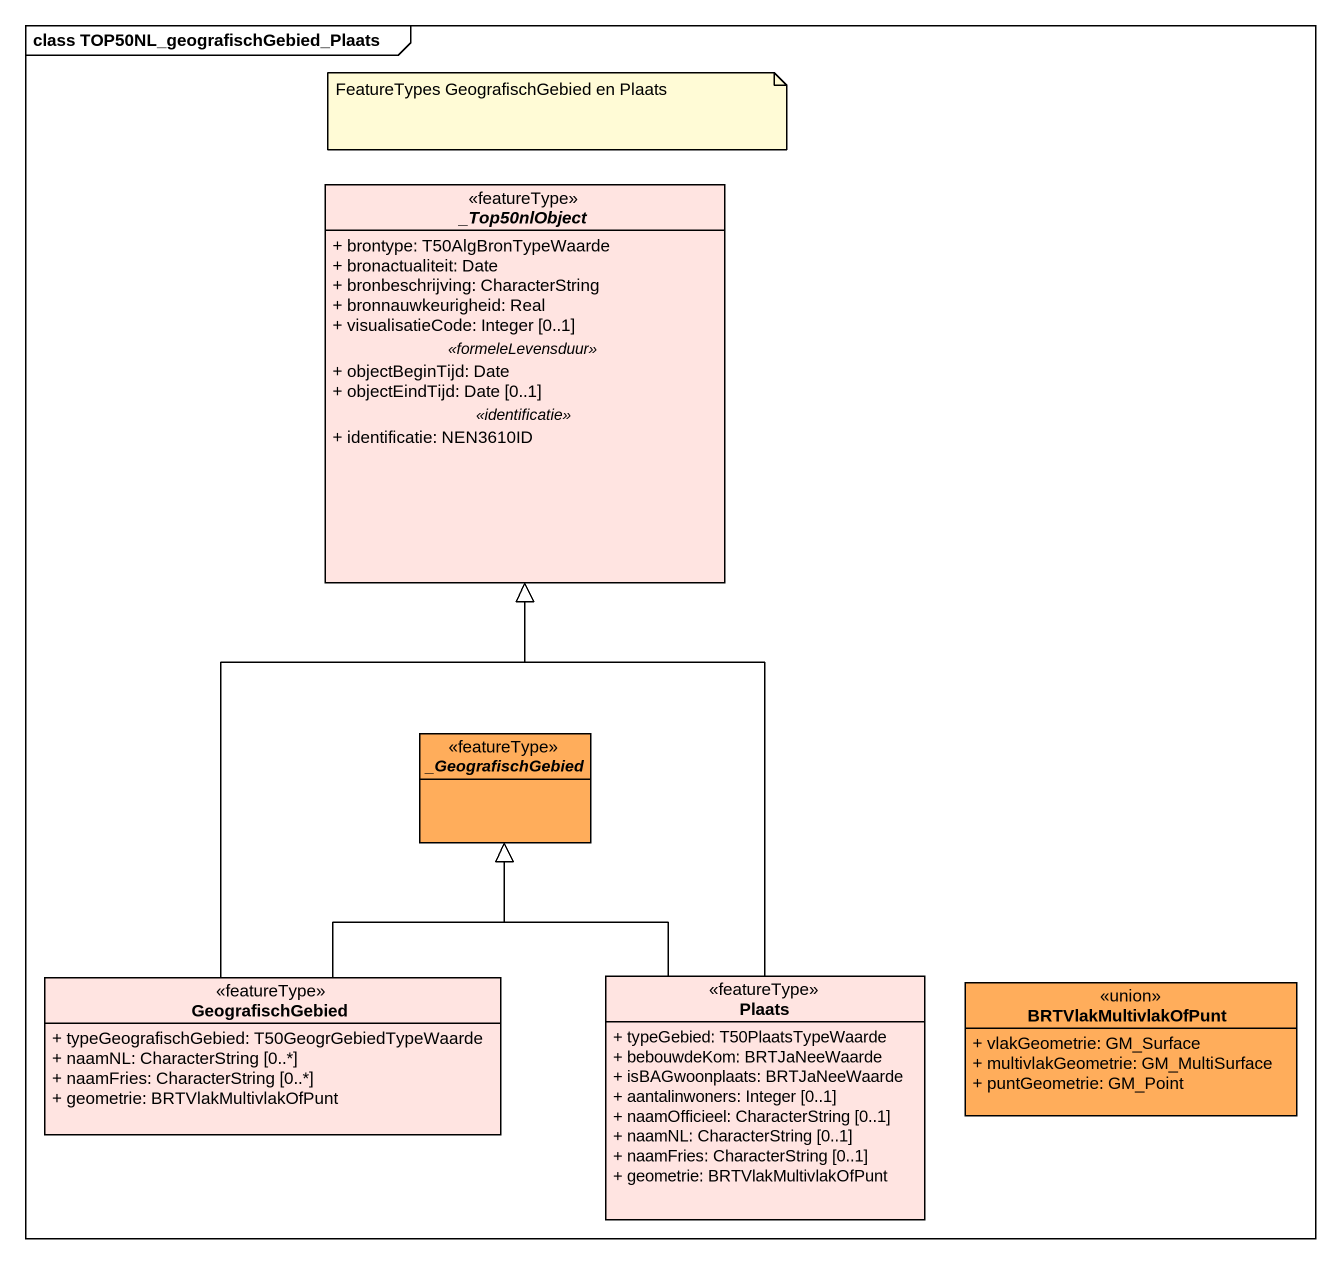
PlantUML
@startuml
mainframe class TOP50NL_geografischGebied_Plaats
hide circle
hide empty members
skinparam classAttributeIconSize 0
abstract class "_Top50nlObject" as Top50nlObject <<featureType>> #FFE4E1 {
  + brontype: T50AlgBronTypeWaarde
  + bronactualiteit: Date
  + bronbeschrijving: CharacterString
  + bronnauwkeurigheid: Real
  + visualisatieCode: Integer [0..1]
  .. <<formeleLevensduur>> ..
  + objectBeginTijd: Date
  + objectEindTijd: Date [0..1]
  .. <<identificatie>> ..
  + identificatie: NEN3610ID
}
abstract class "_GeografischGebied" as GeografischGebied <<featureType>> #FFAD5B
class "GeografischGebied" as GeografischGebied_2 <<featureType>> #FFE4E1 {
  + typeGeografischGebied: T50GeogrGebiedTypeWaarde
  + naamNL: CharacterString [0..*]
  + naamFries: CharacterString [0..*]
  + geometrie: BRTVlakMultivlakOfPunt
}
class Plaats <<featureType>> #FFE4E1 {
  + typeGebied: T50PlaatsTypeWaarde
  + bebouwdeKom: BRTJaNeeWaarde
  + isBAGwoonplaats: BRTJaNeeWaarde
  + aantalinwoners: Integer [0..1]
  + naamOfficieel: CharacterString [0..1]
  + naamNL: CharacterString [0..1]
  + naamFries: CharacterString [0..1]
  + geometrie: BRTVlakMultivlakOfPunt
}
class BRTVlakMultivlakOfPunt <<union>> #FFAD5B {
  + vlakGeometrie: GM_Surface
  + multivlakGeometrie: GM_MultiSurface
  + puntGeometrie: GM_Point
}
GeografischGebied_2 -up-|> Top50nlObject
GeografischGebied_2 -up-|> GeografischGebied
Plaats -up-|> Top50nlObject
Plaats -up-|> GeografischGebied
note as N1
  FeatureTypes GeografischGebied en Plaats
end note
@enduml
